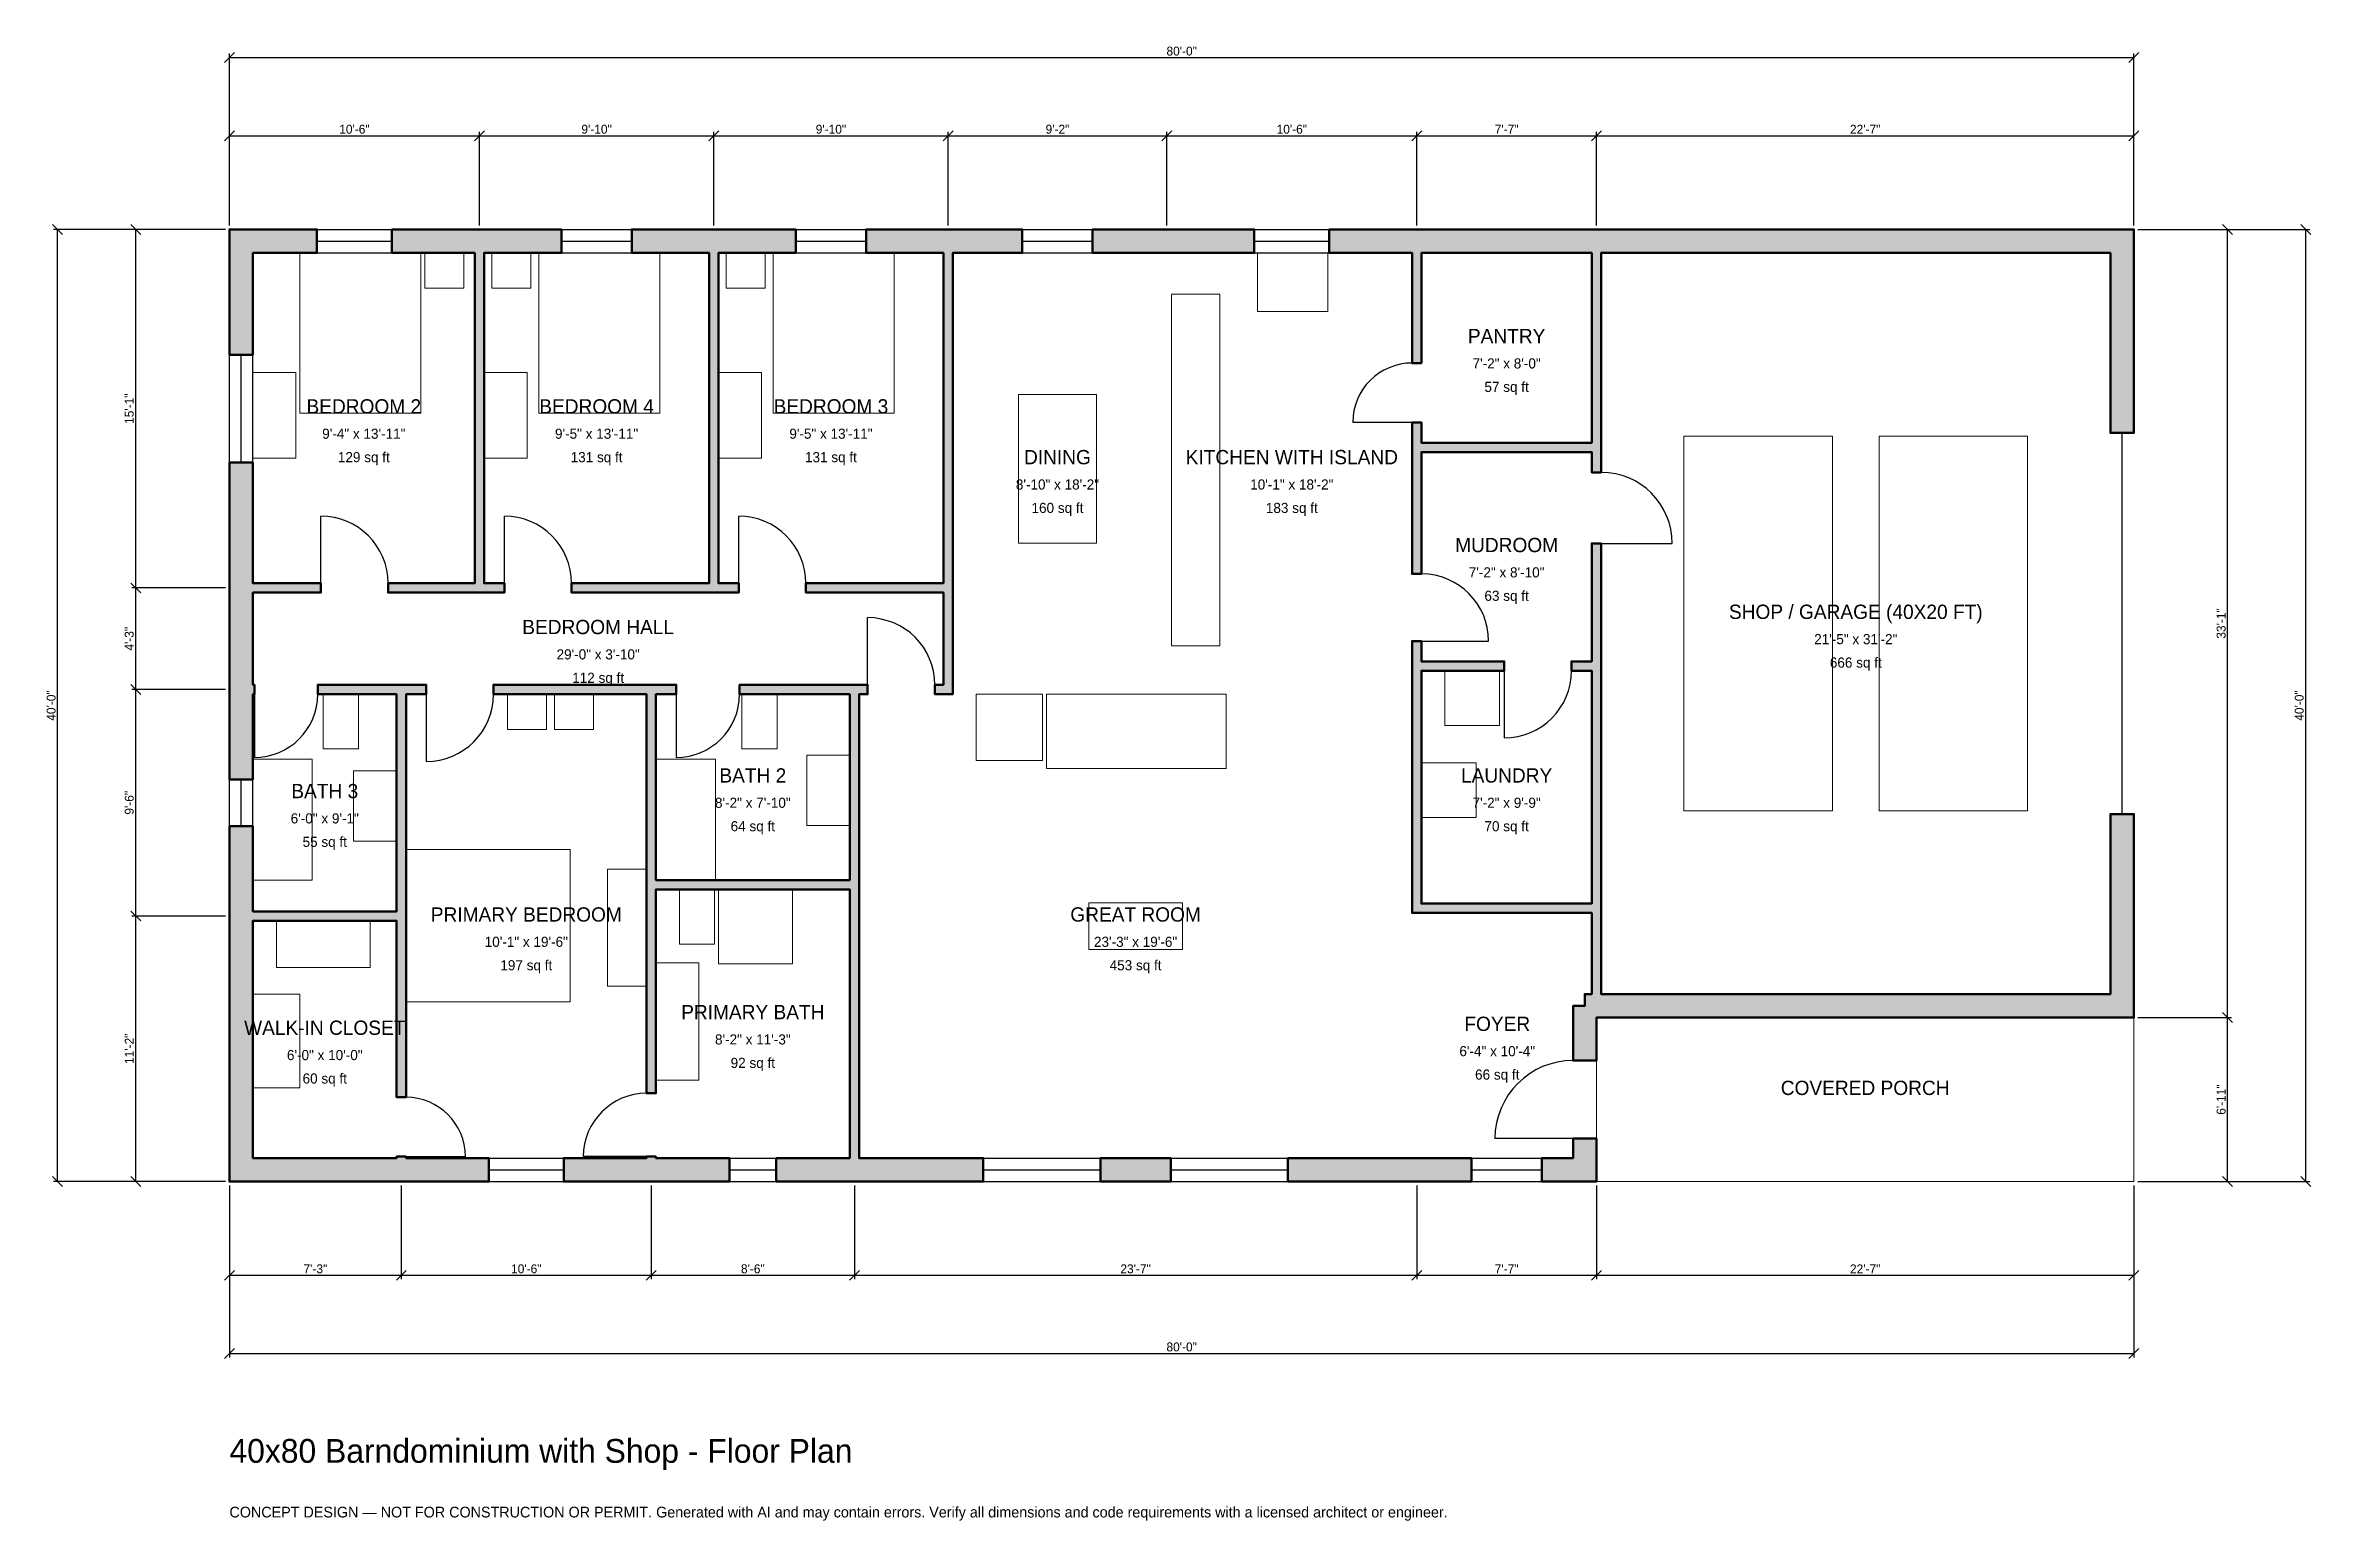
# Model space of a CAD drawing. Header units: inches. Extents: x -93 to 1049, y -171 to 573.
import ezdxf
from ezdxf.enums import TextEntityAlignment as Align

# ---------------------------------------------------------------- set-up
doc = ezdxf.new("R2010")
doc.units = ezdxf.units.IN
doc.header["$MEASUREMENT"] = 0
doc.linetypes.add('DASHED', pattern=[0.6, 0.5, -0.1])
for name, color, linetype, lineweight in [('A-ANNO-DIMS', 1, 'Continuous', 13), ('A-ANNO-TEXT', 7, 'Continuous', 18), ('A-AREA-IDEN', 7, 'Continuous', 18), ('A-DOOR', 2, 'Continuous', 25), ('A-FLOR-FIXT', 9, 'Continuous', 13), ('A-FURN', 9, 'Continuous', 13), ('A-GLAZ', 4, 'Continuous', 25), ('A-SITE-PAVE', 8, 'Continuous', 13), ('A-WALL', 7, 'Continuous', 50), ('A-WALL-PATT', 8, 'Continuous', 13)]:
    doc.layers.add(name, color=color, linetype=linetype, lineweight=lineweight)
doc.dimstyles.new('PLAN', dxfattribs={"dimtxt": 4.5, "dimasz": 3, "dimexe": 2, "dimexo": 2, "dimgap": 1, "dimtad": 1, "dimdec": 0, "dimlunit": 4, "dimtsz": 2.5, "dimcen": 2.5, "dimclrd": 1, "dimclre": 1, "dimazin": 3, "dimtfac": 1, "dimtmove": 0, "dimatfit": 3})

msp = doc.modelspace()

# ---------------------------------------------------------------- hatches: boundary and pattern name
at = {"layer": 'A-WALL-PATT'}
h = msp.add_hatch(dxfattribs=at)
h.set_pattern_fill('ANSI31', color=8, scale=0.8)
h.paths.add_polyline_path([(206.6929, 0), (168.5039, 0), (168.5039, 11.811), (206.6929, 11.811), (210.2362, 11.811), (210.2362, 12.5984), (214.9606, 12.5984), (214.9606, 11.811), (218.5039, 11.811), (251.9685, 11.811), (251.9685, 0), (218.5039, 0), (214.9606, 0), (214.9606, 0), (210.2362, 0), (210.2362, 0), (206.6929, 0)])
h.paths.add_polyline_path([(92.5197, 0), (88.9764, 0), (88.9764, 0), (84.252, 0), (84.252, 0), (80.7087, 0), (11.811, 0), (11.811, 0), (0, 0), (0, 0), (0, 0), (0, 11.811), (0, 11.811), (0, 127.9528), (0, 131.4961), (0, 131.4961), (0, 136.2205), (0, 136.2205), (0, 139.7638), (0, 179.1339), (11.811, 179.1339), (11.811, 139.7638), (11.811, 136.2205), (84.252, 136.2205), (84.252, 245.6693), (44.4882, 245.6693), (44.4882, 250.3937), (84.252, 250.3937), (88.9764, 250.3937), (99.2126, 250.3937), (99.2126, 245.6693), (88.9764, 245.6693), (88.9764, 136.2205), (88.9764, 131.4961), (88.9764, 42.5197), (84.252, 42.5197), (84.252, 131.4961), (11.811, 131.4961), (11.811, 127.9528), (11.811, 11.811), (80.7087, 11.811), (84.252, 11.811), (84.252, 12.5984), (88.9764, 12.5984), (88.9764, 11.811), (92.5197, 11.811), (130.7087, 11.811), (130.7087, 0), (92.5197, 0)])
h.paths.add_polyline_path([(0, 242.126), (0, 245.6693), (0, 245.6693), (0, 250.3937), (0, 250.3937), (0, 253.937), (0, 293.3071), (0, 296.8504), (0, 296.8504), (0, 301.5748), (0, 301.5748), (0, 305.1181), (0, 362.4016), (11.811, 362.4016), (11.811, 305.1181), (11.811, 301.5748), (46.063, 301.5748), (46.063, 296.8504), (11.811, 296.8504), (11.811, 293.3071), (11.811, 253.937), (11.811, 250.3937), (12.5984, 250.3937), (12.5984, 245.6693), (11.811, 245.6693), (11.811, 242.126), (11.811, 202.7559), (0, 202.7559), (0, 242.126)])
h.paths.add_polyline_path([(0, 468.1102), (0, 468.1102), (0, 479.9213), (0, 479.9213), (0, 479.9213), (11.811, 479.9213), (11.811, 479.9213), (44.0945, 479.9213), (44.0945, 468.1102), (11.811, 468.1102), (11.811, 416.7323), (0, 416.7323), (0, 468.1102)])
h.paths.add_polyline_path([(120.0787, 479.9213), (123.622, 479.9213), (123.622, 479.9213), (128.3465, 479.9213), (128.3465, 479.9213), (131.8898, 479.9213), (167.3228, 479.9213), (167.3228, 468.1102), (131.8898, 468.1102), (128.3465, 468.1102), (128.3465, 301.5748), (138.5827, 301.5748), (138.5827, 296.8504), (128.3465, 296.8504), (123.622, 296.8504), (79.9213, 296.8504), (79.9213, 301.5748), (123.622, 301.5748), (123.622, 468.1102), (120.0787, 468.1102), (81.8898, 468.1102), (81.8898, 479.9213), (120.0787, 479.9213)])
h.paths.add_polyline_path([(238.189, 479.9213), (241.7323, 479.9213), (241.7323, 479.9213), (246.4567, 479.9213), (246.4567, 479.9213), (250, 479.9213), (285.4331, 479.9213), (285.4331, 468.1102), (250, 468.1102), (246.4567, 468.1102), (246.4567, 301.5748), (256.6929, 301.5748), (256.6929, 296.8504), (246.4567, 296.8504), (241.7323, 296.8504), (172.4409, 296.8504), (172.4409, 301.5748), (241.7323, 301.5748), (241.7323, 468.1102), (238.189, 468.1102), (202.7559, 468.1102), (202.7559, 479.9213), (238.189, 479.9213)])
h.paths.add_polyline_path([(356.2992, 479.9213), (359.8425, 479.9213), (359.8425, 479.9213), (364.5669, 479.9213), (364.5669, 479.9213), (368.1102, 479.9213), (399.6063, 479.9213), (399.6063, 468.1102), (368.1102, 468.1102), (364.5669, 468.1102), (364.5669, 301.5748), (364.5669, 296.8504), (364.5669, 250.3937), (364.5669, 245.6693), (359.8425, 245.6693), (355.5118, 245.6693), (355.5118, 250.3937), (359.8425, 250.3937), (359.8425, 296.8504), (290.5512, 296.8504), (290.5512, 301.5748), (359.8425, 301.5748), (359.8425, 468.1102), (356.2992, 468.1102), (320.8661, 468.1102), (320.8661, 479.9213), (356.2992, 479.9213)])
h.paths.add_polyline_path([(466.5354, 479.9213), (478.3465, 479.9213), (516.5354, 479.9213), (516.5354, 468.1102), (478.3465, 468.1102), (466.5354, 468.1102), (435.0394, 468.1102), (435.0394, 479.9213), (466.5354, 479.9213)])
h.paths.add_polyline_path([(592.5197, 479.9213), (592.5197, 479.9213), (596.063, 479.9213), (596.063, 479.9213), (600.7874, 479.9213), (600.7874, 479.9213), (686.6142, 479.9213), (686.6142, 479.9213), (691.3386, 479.9213), (691.3386, 479.9213), (694.8819, 479.9213), (694.8819, 479.9213), (948.0315, 479.9213), (948.0315, 479.9213), (959.8425, 479.9213), (959.8425, 479.9213), (959.8426, 479.9213), (959.8426, 468.1102), (959.8425, 468.1102), (959.8425, 377.3622), (948.0315, 377.3622), (948.0315, 468.1102), (691.3386, 468.1102), (691.3386, 372.4409), (691.3386, 367.7165), (691.3386, 367.7165), (691.3386, 357.4803), (686.6142, 357.4803), (686.6142, 367.7165), (600.7874, 367.7165), (600.7874, 306.2992), (596.063, 306.2992), (596.063, 367.7165), (596.063, 367.7165), (596.063, 372.4409), (596.063, 382.6772), (600.7874, 382.6772), (600.7874, 372.4409), (686.6142, 372.4409), (686.6142, 468.1102), (683.0709, 468.1102), (683.0709, 468.1102), (604.3307, 468.1102), (604.3307, 468.1102), (600.7874, 468.1102), (600.7874, 412.5984), (596.063, 412.5984), (596.063, 468.1102), (554.3307, 468.1102), (554.3307, 479.9213), (592.5197, 479.9213)])
h.paths.add_polyline_path([(959.8425, 94.4882), (959.8426, 94.4882), (959.8426, 82.6772), (959.8425, 82.6772), (959.8425, 82.6771), (948.0315, 82.6771), (948.0315, 82.6772), (691.3386, 82.6772), (691.3386, 82.6771), (688.9764, 82.6771), (688.9764, 80.315), (688.9764, 80.315), (688.9764, 61.0236), (677.1654, 61.0236), (677.1654, 88.5827), (683.0709, 88.5827), (683.0709, 94.4882), (686.6142, 94.4882), (686.6142, 135.4331), (600.7874, 135.4331), (596.063, 135.4331), (596.063, 140.1575), (596.063, 245.6693), (596.063, 250.3937), (596.063, 257.4803), (596.063, 262.2047), (596.063, 272.4409), (600.7874, 272.4409), (600.7874, 262.2047), (642.5197, 262.2047), (642.5197, 257.4803), (600.7874, 257.4803), (600.7874, 250.3937), (600.7874, 245.6693), (600.7874, 140.1575), (686.6142, 140.1575), (686.6142, 257.4803), (676.378, 257.4803), (676.378, 262.2047), (686.6142, 262.2047), (686.6142, 321.6535), (691.3386, 321.6535), (691.3386, 262.2047), (691.3386, 257.4803), (691.3386, 140.1575), (691.3386, 135.4331), (691.3386, 94.4882), (948.0315, 94.4882), (948.0315, 185.2362), (959.8425, 185.2362), (959.8425, 94.4882)])
h.paths.add_polyline_path([(688.9764, 11.811), (688.9764, 11.811), (688.9764, 0), (688.9764, 0), (688.9764, 0), (677.1654, 0), (677.1654, 0), (661.4173, 0), (661.4173, 11.811), (677.1654, 11.811), (677.1654, 21.6535), (688.9764, 21.6535), (688.9764, 11.811)])
h.paths.add_polyline_path([(604.3307, 0), (592.5197, 0), (533.4646, 0), (533.4646, 11.811), (592.5197, 11.811), (604.3307, 11.811), (625.9843, 11.811), (625.9843, 0), (604.3307, 0)])
h.paths.add_polyline_path([(438.9764, 0), (438.9764, 11.811), (474.4094, 11.811), (474.4094, 0), (438.9764, 0)])
h.paths.add_polyline_path([(320.8661, 0), (317.3228, 0), (317.3228, 0), (312.5984, 0), (312.5984, 0), (309.0551, 0), (275.5906, 0), (275.5906, 11.811), (309.0551, 11.811), (312.5984, 11.811), (312.5984, 147.2441), (214.9606, 147.2441), (214.9606, 44.4882), (210.2362, 44.4882), (210.2362, 147.2441), (210.2362, 151.9685), (210.2362, 245.6693), (133.0709, 245.6693), (133.0709, 250.3937), (210.2362, 250.3937), (214.9606, 250.3937), (225.1969, 250.3937), (225.1969, 245.6693), (214.9606, 245.6693), (214.9606, 151.9685), (312.5984, 151.9685), (312.5984, 245.6693), (257.0866, 245.6693), (257.0866, 250.3937), (312.5984, 250.3937), (317.3228, 250.3937), (321.6535, 250.3937), (321.6535, 245.6693), (317.3228, 245.6693), (317.3228, 151.9685), (317.3228, 147.2441), (317.3228, 11.811), (320.8661, 11.811), (379.9213, 11.811), (379.9213, 0), (320.8661, 0)])

# ---------------------------------------------------------------- linework, layer by layer
at = {"layer": 'A-DOOR'}
for p, q in [((596.063, 382.6772), (566.1417, 382.6772)), ((46.063, 301.5748), (46.063, 335.4331)), ((138.5827, 301.5748), (138.5827, 335.4331)), ((256.6929, 301.5748), (256.6929, 335.4331)), ((691.3386, 321.6535), (727.1654, 321.6535)), ((321.6535, 250.3937), (321.6535, 284.252)), ((600.7874, 272.4409), (634.6457, 272.4409)), ((642.5197, 257.4803), (642.5197, 223.622)), ((12.5984, 245.6693), (12.5984, 213.7795)), ((99.2126, 245.6693), (99.2126, 211.811)), ((225.1969, 245.6693), (225.1969, 213.7795)), ((88.9764, 12.5984), (118.8976, 12.5984)), ((210.2362, 12.5984), (178.3465, 12.5984)), ((677.1654, 21.6535), (637.7953, 21.6535))]:
    msp.add_line(p, q, dxfattribs=at)
at = {"layer": 'A-DOOR', "linetype": 'DASHED'}
msp.add_line((953.937, 185.2362), (953.937, 377.3622), dxfattribs=at)
at = {"layer": 'A-DOOR'}
for centre, radius, start, end in [((596.063, 382.6772), 29.9213, 90, 180), ((691.3386, 321.6535), 35.8268, 0, 90), ((46.063, 301.5748), 33.8583, 0, 90), ((138.5827, 301.5748), 33.8583, 0, 90), ((256.6929, 301.5748), 33.8583, 0, 90), ((600.7874, 272.4409), 33.8583, 0, 90), ((321.6535, 250.3937), 33.8583, 0, 90), ((642.5197, 257.4803), 33.8583, 270, 360), ((12.5984, 245.6693), 31.8898, 270, 360), ((99.2126, 245.6693), 33.8583, 270, 360), ((225.1969, 245.6693), 31.8898, 270, 360), ((677.1654, 21.6535), 39.3701, 90, 180), ((88.9764, 12.5984), 29.9213, 0, 90), ((210.2362, 12.5984), 31.8898, 90, 180)]:
    msp.add_arc(centre, radius, start, end, dxfattribs=at)
at = {"layer": 'A-FLOR-FIXT'}
for points in [[(474.8031, 270.0787), (499.2126, 270.0787), (499.2126, 447.2441), (474.8031, 447.2441)], [(47.2441, 218.1102), (64.9606, 218.1102), (64.9606, 245.6693), (47.2441, 245.6693)], [(258.2677, 218.1102), (275.9843, 218.1102), (275.9843, 245.6693), (258.2677, 245.6693)], [(11.811, 151.9685), (41.7323, 151.9685), (41.7323, 212.9921), (11.811, 212.9921)], [(62.5984, 171.6535), (84.252, 171.6535), (84.252, 207.0866), (62.5984, 207.0866)], [(214.9606, 151.9685), (244.8819, 151.9685), (244.8819, 212.9921), (214.9606, 212.9921)], [(290.9449, 179.5276), (312.5984, 179.5276), (312.5984, 214.9606), (290.9449, 214.9606)], [(226.7717, 119.685), (244.4882, 119.685), (244.4882, 147.2441), (226.7717, 147.2441)], [(246.4567, 109.8425), (283.8583, 109.8425), (283.8583, 147.2441), (246.4567, 147.2441)], [(214.9606, 51.1811), (236.6142, 51.1811), (236.6142, 110.2362), (214.9606, 110.2362)]]:
    msp.add_lwpolyline(points, close=True, dxfattribs=at)
at = {"layer": 'A-FURN'}
for points in [[(35.4331, 387.4016), (96.4567, 387.4016), (96.4567, 468.1102), (35.4331, 468.1102)], [(98.4252, 450.3937), (118.1102, 450.3937), (118.1102, 468.1102), (98.4252, 468.1102)], [(132.2835, 450.3937), (151.9685, 450.3937), (151.9685, 468.1102), (132.2835, 468.1102)], [(155.9055, 387.4016), (216.9291, 387.4016), (216.9291, 468.1102), (155.9055, 468.1102)], [(250.3937, 450.3937), (270.0787, 450.3937), (270.0787, 468.1102), (250.3937, 468.1102)], [(274.0157, 387.4016), (335.0394, 387.4016), (335.0394, 468.1102), (274.0157, 468.1102)], [(518.1102, 438.5827), (553.5433, 438.5827), (553.5433, 468.1102), (518.1102, 468.1102)], [(11.811, 364.5669), (33.4646, 364.5669), (33.4646, 407.874), (11.811, 407.874)], [(128.3465, 364.5669), (150, 364.5669), (150, 407.874), (128.3465, 407.874)], [(246.4567, 364.5669), (268.1102, 364.5669), (268.1102, 407.874), (246.4567, 407.874)], [(397.6378, 321.8504), (437.0079, 321.8504), (437.0079, 396.6535), (397.6378, 396.6535)], [(733.0709, 186.811), (807.874, 186.811), (807.874, 375.7874), (733.0709, 375.7874)], [(831.4961, 186.811), (906.2992, 186.811), (906.2992, 375.7874), (831.4961, 375.7874)], [(612.5984, 229.9213), (640.1575, 229.9213), (640.1575, 257.4803), (612.5984, 257.4803)], [(140.1575, 227.9528), (159.8425, 227.9528), (159.8425, 245.6693), (140.1575, 245.6693)], [(163.7795, 227.9528), (183.4646, 227.9528), (183.4646, 245.6693), (163.7795, 245.6693)], [(376.378, 212.2047), (409.8425, 212.2047), (409.8425, 245.6693), (376.378, 245.6693)], [(411.811, 208.2677), (502.3622, 208.2677), (502.3622, 245.6693), (411.811, 245.6693)], [(600.7874, 183.4646), (628.3465, 183.4646), (628.3465, 211.0236), (600.7874, 211.0236)], [(88.9764, 90.5512), (171.6535, 90.5512), (171.6535, 167.3228), (88.9764, 167.3228)], [(190.5512, 98.4252), (210.2362, 98.4252), (210.2362, 157.4803), (190.5512, 157.4803)], [(433.0709, 116.9291), (480.315, 116.9291), (480.315, 140.5512), (433.0709, 140.5512)], [(23.622, 107.874), (70.8661, 107.874), (70.8661, 131.4961), (23.622, 131.4961)], [(11.811, 47.2441), (35.4331, 47.2441), (35.4331, 94.4882), (11.811, 94.4882)]]:
    msp.add_lwpolyline(points, close=True, dxfattribs=at)
at = {"layer": 'A-GLAZ'}
for p, q in [((44.0945, 479.9213), (81.8898, 479.9213)), ((167.3228, 479.9213), (202.7559, 479.9213)), ((285.4331, 479.9213), (320.8661, 479.9213)), ((399.6063, 479.9213), (435.0394, 479.9213)), ((516.5354, 479.9213), (554.3307, 479.9213)), ((44.0945, 474.0157), (81.8898, 474.0157)), ((167.3228, 474.0157), (202.7559, 474.0157)), ((285.4331, 474.0157), (320.8661, 474.0157)), ((399.6063, 474.0157), (435.0394, 474.0157)), ((516.5354, 474.0157), (554.3307, 474.0157)), ((44.0945, 468.1102), (81.8898, 468.1102)), ((167.3228, 468.1102), (202.7559, 468.1102)), ((285.4331, 468.1102), (320.8661, 468.1102)), ((399.6063, 468.1102), (435.0394, 468.1102)), ((516.5354, 468.1102), (554.3307, 468.1102)), ((0, 362.4016), (0, 416.7323)), ((5.9055, 362.4016), (5.9055, 416.7323)), ((11.811, 362.4016), (11.811, 416.7323)), ((0, 179.1339), (0, 202.7559)), ((5.9055, 179.1339), (5.9055, 202.7559)), ((11.811, 179.1339), (11.811, 202.7559)), ((130.7087, 11.811), (168.5039, 11.811)), ((251.9685, 11.811), (275.5906, 11.811)), ((379.9213, 11.811), (438.9764, 11.811)), ((474.4094, 11.811), (533.4646, 11.811)), ((625.9843, 11.811), (661.4173, 11.811)), ((130.7087, 5.9055), (168.5039, 5.9055)), ((130.7087, 0), (168.5039, 0)), ((251.9685, 5.9055), (275.5906, 5.9055)), ((251.9685, 0), (275.5906, 0)), ((379.9213, 5.9055), (438.9764, 5.9055)), ((379.9213, 0), (438.9764, 0)), ((474.4094, 5.9055), (533.4646, 5.9055)), ((474.4094, 0), (533.4646, 0)), ((625.9843, 5.9055), (661.4173, 5.9055)), ((625.9843, 0), (661.4173, 0))]:
    msp.add_line(p, q, dxfattribs=at)
at = {"layer": 'A-SITE-PAVE', "linetype": 'DASHED'}
msp.add_lwpolyline([(688.9764, 0), (959.8425, 0), (959.8425, 82.6772), (688.9764, 82.6772)], close=True, dxfattribs=at)
at = {"layer": 'A-WALL'}
for points in [[(0, 468.1102), (0, 468.1102), (0, 479.9213), (0, 479.9213), (0, 479.9213), (11.811, 479.9213), (11.811, 479.9213), (44.0945, 479.9213), (44.0945, 468.1102), (11.811, 468.1102), (11.811, 416.7323), (0, 416.7323), (0, 468.1102)], [(120.0787, 479.9213), (123.622, 479.9213), (123.622, 479.9213), (128.3465, 479.9213), (128.3465, 479.9213), (131.8898, 479.9213), (167.3228, 479.9213), (167.3228, 468.1102), (131.8898, 468.1102), (128.3465, 468.1102), (128.3465, 301.5748), (138.5827, 301.5748), (138.5827, 296.8504), (128.3465, 296.8504), (123.622, 296.8504), (79.9213, 296.8504), (79.9213, 301.5748), (123.622, 301.5748), (123.622, 468.1102), (120.0787, 468.1102), (81.8898, 468.1102), (81.8898, 479.9213), (120.0787, 479.9213)], [(238.189, 479.9213), (241.7323, 479.9213), (241.7323, 479.9213), (246.4567, 479.9213), (246.4567, 479.9213), (250, 479.9213), (285.4331, 479.9213), (285.4331, 468.1102), (250, 468.1102), (246.4567, 468.1102), (246.4567, 301.5748), (256.6929, 301.5748), (256.6929, 296.8504), (246.4567, 296.8504), (241.7323, 296.8504), (172.4409, 296.8504), (172.4409, 301.5748), (241.7323, 301.5748), (241.7323, 468.1102), (238.189, 468.1102), (202.7559, 468.1102), (202.7559, 479.9213), (238.189, 479.9213)], [(356.2992, 479.9213), (359.8425, 479.9213), (359.8425, 479.9213), (364.5669, 479.9213), (364.5669, 479.9213), (368.1102, 479.9213), (399.6063, 479.9213), (399.6063, 468.1102), (368.1102, 468.1102), (364.5669, 468.1102), (364.5669, 301.5748), (364.5669, 296.8504), (364.5669, 250.3937), (364.5669, 245.6693), (359.8425, 245.6693), (355.5118, 245.6693), (355.5118, 250.3937), (359.8425, 250.3937), (359.8425, 296.8504), (290.5512, 296.8504), (290.5512, 301.5748), (359.8425, 301.5748), (359.8425, 468.1102), (356.2992, 468.1102), (320.8661, 468.1102), (320.8661, 479.9213), (356.2992, 479.9213)], [(466.5354, 479.9213), (478.3465, 479.9213), (516.5354, 479.9213), (516.5354, 468.1102), (478.3465, 468.1102), (466.5354, 468.1102), (435.0394, 468.1102), (435.0394, 479.9213), (466.5354, 479.9213)], [(592.5197, 479.9213), (592.5197, 479.9213), (596.063, 479.9213), (596.063, 479.9213), (600.7874, 479.9213), (600.7874, 479.9213), (686.6142, 479.9213), (686.6142, 479.9213), (691.3386, 479.9213), (691.3386, 479.9213), (694.8819, 479.9213), (694.8819, 479.9213), (948.0315, 479.9213), (948.0315, 479.9213), (959.8425, 479.9213), (959.8425, 479.9213), (959.8426, 479.9213), (959.8426, 468.1102), (959.8425, 468.1102), (959.8425, 377.3622), (948.0315, 377.3622), (948.0315, 468.1102), (691.3386, 468.1102), (691.3386, 372.4409), (691.3386, 367.7165), (691.3386, 367.7165), (691.3386, 357.4803), (686.6142, 357.4803), (686.6142, 367.7165), (600.7874, 367.7165), (600.7874, 306.2992), (596.063, 306.2992), (596.063, 367.7165), (596.063, 367.7165), (596.063, 372.4409), (596.063, 382.6772), (600.7874, 382.6772), (600.7874, 372.4409), (686.6142, 372.4409), (686.6142, 468.1102), (683.0709, 468.1102), (683.0709, 468.1102), (604.3307, 468.1102), (604.3307, 468.1102), (600.7874, 468.1102), (600.7874, 412.5984), (596.063, 412.5984), (596.063, 468.1102), (554.3307, 468.1102), (554.3307, 479.9213), (592.5197, 479.9213)], [(0, 242.126), (0, 245.6693), (0, 245.6693), (0, 250.3937), (0, 250.3937), (0, 253.937), (0, 293.3071), (0, 296.8504), (0, 296.8504), (0, 301.5748), (0, 301.5748), (0, 305.1181), (0, 362.4016), (11.811, 362.4016), (11.811, 305.1181), (11.811, 301.5748), (46.063, 301.5748), (46.063, 296.8504), (11.811, 296.8504), (11.811, 293.3071), (11.811, 253.937), (11.811, 250.3937), (12.5984, 250.3937), (12.5984, 245.6693), (11.811, 245.6693), (11.811, 242.126), (11.811, 202.7559), (0, 202.7559), (0, 242.126)], [(959.8425, 94.4882), (959.8426, 94.4882), (959.8426, 82.6772), (959.8425, 82.6772), (959.8425, 82.6771), (948.0315, 82.6771), (948.0315, 82.6772), (691.3386, 82.6772), (691.3386, 82.6771), (688.9764, 82.6771), (688.9764, 80.315), (688.9764, 80.315), (688.9764, 61.0236), (677.1654, 61.0236), (677.1654, 88.5827), (683.0709, 88.5827), (683.0709, 94.4882), (686.6142, 94.4882), (686.6142, 135.4331), (600.7874, 135.4331), (596.063, 135.4331), (596.063, 140.1575), (596.063, 245.6693), (596.063, 250.3937), (596.063, 257.4803), (596.063, 262.2047), (596.063, 272.4409), (600.7874, 272.4409), (600.7874, 262.2047), (642.5197, 262.2047), (642.5197, 257.4803), (600.7874, 257.4803), (600.7874, 250.3937), (600.7874, 245.6693), (600.7874, 140.1575), (686.6142, 140.1575), (686.6142, 257.4803), (676.378, 257.4803), (676.378, 262.2047), (686.6142, 262.2047), (686.6142, 321.6535), (691.3386, 321.6535), (691.3386, 262.2047), (691.3386, 257.4803), (691.3386, 140.1575), (691.3386, 135.4331), (691.3386, 94.4882), (948.0315, 94.4882), (948.0315, 185.2362), (959.8425, 185.2362), (959.8425, 94.4882)], [(92.5197, 0), (88.9764, 0), (88.9764, 0), (84.252, 0), (84.252, 0), (80.7087, 0), (11.811, 0), (11.811, 0), (0, 0), (0, 0), (0, 0), (0, 11.811), (0, 11.811), (0, 127.9528), (0, 131.4961), (0, 131.4961), (0, 136.2205), (0, 136.2205), (0, 139.7638), (0, 179.1339), (11.811, 179.1339), (11.811, 139.7638), (11.811, 136.2205), (84.252, 136.2205), (84.252, 245.6693), (44.4882, 245.6693), (44.4882, 250.3937), (84.252, 250.3937), (88.9764, 250.3937), (99.2126, 250.3937), (99.2126, 245.6693), (88.9764, 245.6693), (88.9764, 136.2205), (88.9764, 131.4961), (88.9764, 42.5197), (84.252, 42.5197), (84.252, 131.4961), (11.811, 131.4961), (11.811, 127.9528), (11.811, 11.811), (80.7087, 11.811), (84.252, 11.811), (84.252, 12.5984), (88.9764, 12.5984), (88.9764, 11.811), (92.5197, 11.811), (130.7087, 11.811), (130.7087, 0), (92.5197, 0)], [(320.8661, 0), (317.3228, 0), (317.3228, 0), (312.5984, 0), (312.5984, 0), (309.0551, 0), (275.5906, 0), (275.5906, 11.811), (309.0551, 11.811), (312.5984, 11.811), (312.5984, 147.2441), (214.9606, 147.2441), (214.9606, 44.4882), (210.2362, 44.4882), (210.2362, 147.2441), (210.2362, 151.9685), (210.2362, 245.6693), (133.0709, 245.6693), (133.0709, 250.3937), (210.2362, 250.3937), (214.9606, 250.3937), (225.1969, 250.3937), (225.1969, 245.6693), (214.9606, 245.6693), (214.9606, 151.9685), (312.5984, 151.9685), (312.5984, 245.6693), (257.0866, 245.6693), (257.0866, 250.3937), (312.5984, 250.3937), (317.3228, 250.3937), (321.6535, 250.3937), (321.6535, 245.6693), (317.3228, 245.6693), (317.3228, 151.9685), (317.3228, 147.2441), (317.3228, 11.811), (320.8661, 11.811), (379.9213, 11.811), (379.9213, 0), (320.8661, 0)], [(206.6929, 0), (168.5039, 0), (168.5039, 11.811), (206.6929, 11.811), (210.2362, 11.811), (210.2362, 12.5984), (214.9606, 12.5984), (214.9606, 11.811), (218.5039, 11.811), (251.9685, 11.811), (251.9685, 0), (218.5039, 0), (214.9606, 0), (214.9606, 0), (210.2362, 0), (210.2362, 0), (206.6929, 0)], [(438.9764, 0), (438.9764, 11.811), (474.4094, 11.811), (474.4094, 0), (438.9764, 0)], [(604.3307, 0), (592.5197, 0), (533.4646, 0), (533.4646, 11.811), (592.5197, 11.811), (604.3307, 11.811), (625.9843, 11.811), (625.9843, 0), (604.3307, 0)], [(688.9764, 11.811), (688.9764, 11.811), (688.9764, 0), (688.9764, 0), (688.9764, 0), (677.1654, 0), (677.1654, 0), (661.4173, 0), (661.4173, 11.811), (677.1654, 11.811), (677.1654, 21.6535), (688.9764, 21.6535), (688.9764, 11.811)]]:
    msp.add_lwpolyline(points, close=True, dxfattribs=at)

# ---------------------------------------------------------------- texts
at = {"layer": 'A-ANNO-TEXT'}
for s, height, p in [('40x80 Barndominium with Shop - Floor Plan', 12, (0, -141.7323)), ('CONCEPT DESIGN — NOT FOR CONSTRUCTION OR PERMIT. Generated with AI and may contain errors. Verify all dimensions and code requirements with a licensed architect or engineer.', 5.4, (0, -169.2913))]:
    msp.add_text(s, height=height, dxfattribs=at).set_placement(p)
at = {"layer": 'A-AREA-IDEN'}
for s, height, p in [('PANTRY', 7.2, (643.7008, 426.1811)), ('7\'-2" x 8\'-0"', 5.1, (643.7008, 412.4016)), ('57 sq ft', 5.1, (643.7008, 400.5906)), ('BEDROOM 2', 7.2, (67.7165, 390.748)), ('BEDROOM 4', 7.2, (185.0394, 390.748)), ('BEDROOM 3', 7.2, (303.1496, 390.748)), ('9\'-4" x 13\'-11"', 5.1, (67.7165, 376.9685)), ('9\'-5" x 13\'-11"', 5.1, (185.0394, 376.9685)), ('9\'-5" x 13\'-11"', 5.1, (303.1496, 376.9685)), ('129 sq ft', 5.1, (67.7165, 365.1575)), ('131 sq ft', 5.1, (185.0394, 365.1575)), ('131 sq ft', 5.1, (303.1496, 365.1575)), ('DINING', 7.2, (417.3228, 365.1575)), ('KITCHEN WITH ISLAND', 7.2, (535.4331, 365.1575)), ('8\'-10" x 18\'-2"', 5.1, (417.3228, 351.378)), ('10\'-1" x 18\'-2"', 5.1, (535.4331, 351.378)), ('160 sq ft', 5.1, (417.3228, 339.5669)), ('183 sq ft', 5.1, (535.4331, 339.5669)), ('MUDROOM', 7.2, (643.7008, 320.8661)), ('7\'-2" x 8\'-10"', 5.1, (643.7008, 307.0866)), ('63 sq ft', 5.1, (643.7008, 295.2756)), ('SHOP / GARAGE (40X20 FT)', 7.2, (819.685, 287.2047)), ('BEDROOM HALL', 7.2, (185.8268, 279.5276)), ('21\'-5" x 31\'-2"', 5.1, (819.685, 273.4252)), ('29\'-0" x 3\'-10"', 5.1, (185.8268, 265.748)), ('666 sq ft', 5.1, (819.685, 261.6142)), ('112 sq ft', 5.1, (185.8268, 253.937)), ('BATH 2', 7.2, (263.7795, 204.7244)), ('LAUNDRY', 7.2, (643.7008, 204.7244)), ('BATH 3', 7.2, (48.0315, 196.8504)), ('6\'-0" x 9\'-1"', 5.1, (48.0315, 183.0709)), ('8\'-2" x 7\'-10"', 5.1, (263.7795, 190.9449)), ('7\'-2" x 9\'-9"', 5.1, (643.7008, 190.9449)), ('55 sq ft', 5.1, (48.0315, 171.2598)), ('64 sq ft', 5.1, (263.7795, 179.1339)), ('70 sq ft', 5.1, (643.7008, 179.1339)), ('PRIMARY BEDROOM', 7.2, (149.6063, 134.6457)), ('GREAT ROOM', 7.2, (456.6929, 134.6457)), ('10\'-1" x 19\'-6"', 5.1, (149.6063, 120.8661)), ('23\'-3" x 19\'-6"', 5.1, (456.6929, 120.8661)), ('197 sq ft', 5.1, (149.6063, 109.0551)), ('453 sq ft', 5.1, (456.6929, 109.0551)), ('WALK-IN CLOSET', 7.2, (48.0315, 77.5591)), ('PRIMARY BATH', 7.2, (263.7795, 85.4331)), ('FOYER', 7.2, (638.9764, 79.5276)), ('8\'-2" x 11\'-3"', 5.1, (263.7795, 71.6535)), ('6\'-0" x 10\'-0"', 5.1, (48.0315, 63.7795)), ('92 sq ft', 5.1, (263.7795, 59.8425)), ('6\'-4" x 10\'-4"', 5.1, (638.9764, 65.748)), ('60 sq ft', 5.1, (48.0315, 51.9685)), ('66 sq ft', 5.1, (638.9764, 53.937)), ('COVERED PORCH', 7.2, (824.4094, 47.2441))]:
    msp.add_text(s, height=height, dxfattribs=at).set_placement(p, align=Align.MIDDLE_CENTER)

# ---------------------------------------------------------------- dimensions: what is measured, and where the dimension line sits
at = {"layer": 'A-ANNO-DIMS'}
for base, p1, p2, text in [((0, 566.5354), (0, 479.9213), (959.8425, 479.9213), '80\'-0"'), ((0, 527.1654), (0, 479.9213), (125.9843, 479.9213), '10\'-6"'), ((125.9843, 527.1654), (125.9843, 479.9213), (244.0945, 479.9213), '9\'-10"'), ((244.0945, 527.1654), (244.0945, 479.9213), (362.2047, 479.9213), '9\'-10"'), ((362.2047, 527.1654), (362.2047, 479.9213), (472.4409, 479.9213), '9\'-2"'), ((472.4409, 527.1654), (472.4409, 479.9213), (598.4252, 479.9213), '10\'-6"'), ((598.4252, 527.1654), (598.4252, 479.9213), (688.9764, 479.9213), '7\'-7"'), ((688.9764, 527.1654), (688.9764, 479.9213), (959.8425, 479.9213), '22\'-7"'), ((0, -47.2441), (0, 0), (86.6142, 0), '7\'-3"'), ((0, -86.6142), (0, 0), (959.8425, 0), '80\'-0"'), ((86.6142, -47.2441), (86.6142, 0), (212.5984, 0), '10\'-6"'), ((212.5984, -47.2441), (212.5984, 0), (314.9606, 0), '8\'-6"'), ((314.9606, -47.2441), (314.9606, 0), (598.4252, 0), '23\'-7"'), ((598.4252, -47.2441), (598.4252, 0), (688.9764, 0), '7\'-7"'), ((688.9764, -47.2441), (688.9764, 0), (959.8425, 0), '22\'-7"')]:
    msp.add_linear_dim(base=base, p1=p1, p2=p2, text=text, dimstyle='PLAN', dxfattribs=at).render()
for base, p1, p2, text in [((-86.6142, 0), (0, 0), (0, 479.9213), '40\'-0"'), ((-47.2441, 299.2126), (0, 299.2126), (0, 479.9213), '15\'-1"'), ((1007.0866, 82.6772), (959.8425, 82.6772), (959.8425, 479.9213), '33\'-1"'), ((1046.4567, 0), (959.8425, 0), (959.8425, 479.9213), '40\'-0"'), ((-47.2441, 248.0315), (0, 248.0315), (0, 299.2126), '4\'-3"'), ((-47.2441, 133.8583), (0, 133.8583), (0, 248.0315), '9\'-6"'), ((-47.2441, 0), (0, 0), (0, 133.8583), '11\'-2"'), ((1007.0866, 0), (959.8425, 0), (959.8425, 82.6772), '6\'-11"')]:
    msp.add_linear_dim(base=base, p1=p1, p2=p2, angle=90, text=text, dimstyle='PLAN', dxfattribs=at).render()

doc.saveas('drawing.dxf')
